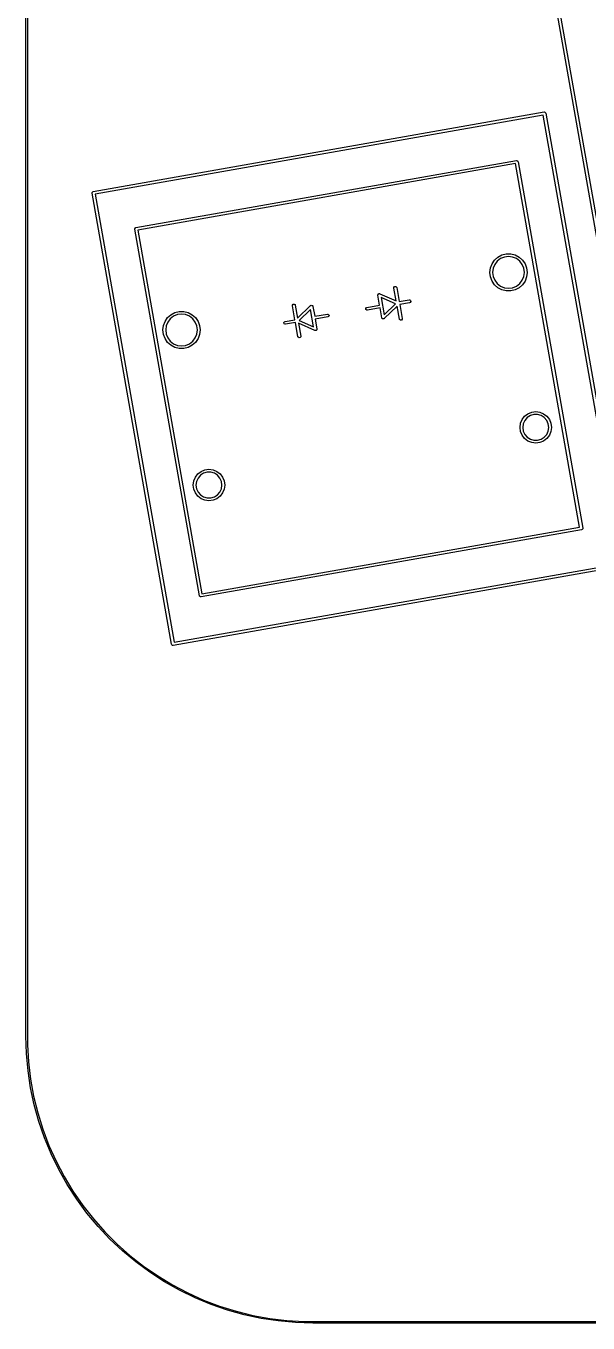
# Model space of a CAD drawing. Extents: x 66 to 221, y -158 to -58.
# Drawn here: x 65.97 to 85.62, y -131.6 to -86.28 of the extents above; entities that cross this region are included whole.
import ezdxf

# ---------------------------------------------------------------- set-up
doc = ezdxf.new("R2010")
doc.units = 0
doc.layers.add('BLACK', color=7, linetype='CONTINUOUS')

msp = doc.modelspace()

# ---------------------------------------------------------------- linework, layer by layer
at = {"layer": 'BLACK', "linetype": 'CONTINUOUS'}
for p, q in [((65.975, -121.574927), (65.975, -68)), ((66.025, -68), (66.025, -121.574927)), ((87.093749, -100.33417), (84.315378, -84.577246)), ((84.42554, -84.610394), (87.186238, -100.267091)), ((68.326187, -92.069336), (84.083112, -89.290966)), ((84.051544, -89.399874), (68.395791, -92.160406)), ((86.812241, -105.05657), (84.051544, -89.399874)), ((84.083112, -89.290966), (84.102616, -89.291391)), ((84.102616, -89.291391), (84.104394, -89.292636)), ((84.104394, -89.292636), (84.105614, -89.292663)), ((84.105614, -89.292663), (84.136962, -89.314613)), ((84.136962, -89.314613), (84.144032, -89.332796)), ((84.144032, -89.332796), (86.922403, -105.089719)), ((69.817669, -93.329487), (83.112573, -90.985237)), ((83.112573, -90.985237), (83.132078, -90.985662)), ((83.132078, -90.985662), (83.133858, -90.986908)), ((83.133858, -90.986908), (83.135078, -90.986935)), ((83.135078, -90.986935), (83.166426, -91.008885)), ((83.166426, -91.008885), (83.173496, -91.027068)), ((83.173496, -91.027068), (85.43092, -103.82957)), ((83.081006, -91.094146), (69.887274, -93.420555)), ((85.320759, -103.79642), (83.081006, -91.094146)), ((68.285629, -92.127258), (68.286054, -92.107754)), ((71.064, -107.884182), (68.285629, -92.127258)), ((68.286054, -92.107754), (68.308004, -92.076406)), ((68.308004, -92.076406), (68.326187, -92.069336)), ((68.395791, -92.160406), (71.156489, -107.817103)), ((69.777536, -93.367905), (69.799486, -93.336557)), ((69.799486, -93.336557), (69.817669, -93.329487)), ((69.777111, -93.387409), (69.777536, -93.367905)), ((72.034537, -106.18991), (69.777111, -93.387409)), ((69.887274, -93.420555), (72.127025, -106.122831)), ((82.609374, -94.285984), (82.761519, -94.248483)), ((82.761519, -94.248483), (82.918217, -94.248483)), ((82.918217, -94.248483), (83.070362, -94.285984)), ((82.208755, -94.73819), (82.264321, -94.591674)), ((82.264321, -94.591674), (82.353335, -94.462715)), ((82.359443, -94.616372), (82.304024, -94.750166)), ((82.353335, -94.462715), (82.470625, -94.358805)), ((82.447603, -94.50148), (82.359443, -94.616372)), ((82.562495, -94.41332), (82.447603, -94.50148)), ((82.470625, -94.358805), (82.609374, -94.285984)), ((82.696289, -94.357901), (82.562495, -94.41332)), ((82.839868, -94.338998), (82.696289, -94.357901)), ((82.983447, -94.357901), (82.839868, -94.338998)), ((83.117242, -94.41332), (82.983447, -94.357901)), ((83.070362, -94.285984), (83.209111, -94.358805)), ((83.232133, -94.50148), (83.117242, -94.41332)), ((83.209111, -94.358805), (83.326401, -94.462715)), ((83.320293, -94.616372), (83.232133, -94.50148)), ((83.375712, -94.750166), (83.320293, -94.616372)), ((83.326401, -94.462715), (83.415415, -94.591674)), ((83.415415, -94.591674), (83.470981, -94.73819)), ((82.189867, -94.893745), (82.208755, -94.73819)), ((82.208755, -95.0493), (82.189867, -94.893745)), ((82.264321, -95.195816), (82.208755, -95.0493)), ((82.304024, -94.750166), (82.285121, -94.893745)), ((82.285121, -94.893745), (82.304024, -95.037324)), ((82.304024, -95.037324), (82.359443, -95.171119)), ((83.320293, -95.171119), (83.375712, -95.037324)), ((83.394615, -94.893745), (83.375712, -94.750166)), ((83.375712, -95.037324), (83.394615, -94.893745)), ((83.470981, -95.0493), (83.415415, -95.195816)), ((83.470981, -94.73819), (83.489869, -94.893745)), ((83.489869, -94.893745), (83.470981, -95.0493)), ((78.836324, -95.440956), (78.836749, -95.421452)), ((78.915606, -95.890594), (78.836324, -95.440956)), ((78.836749, -95.421452), (78.858699, -95.390104)), ((78.858699, -95.390104), (78.896386, -95.383459)), ((78.896386, -95.383459), (78.927734, -95.405409)), ((78.927734, -95.405409), (78.934804, -95.423592)), ((78.934804, -95.423592), (79.021627, -95.915995)), ((82.353335, -95.324775), (82.264321, -95.195816)), ((82.470625, -95.428685), (82.353335, -95.324775)), ((82.359443, -95.171119), (82.447603, -95.28601)), ((82.447603, -95.28601), (82.562494, -95.37417)), ((82.609374, -95.501506), (82.470625, -95.428685)), ((82.562494, -95.37417), (82.696289, -95.429589)), ((82.761519, -95.539007), (82.609374, -95.501506)), ((82.696289, -95.429589), (82.839868, -95.448492)), ((82.918217, -95.539007), (82.761519, -95.539007)), ((82.839868, -95.448492), (82.983447, -95.429589)), ((83.070362, -95.501506), (82.918217, -95.539007)), ((82.983447, -95.429589), (83.117242, -95.37417)), ((83.209111, -95.428685), (83.070362, -95.501506)), ((83.117242, -95.37417), (83.232133, -95.28601)), ((83.326401, -95.324775), (83.209111, -95.428685)), ((83.232133, -95.28601), (83.320293, -95.171119)), ((83.415415, -95.195816), (83.326401, -95.324775)), ((75.289225, -96.056906), (75.28965, -96.037402)), ((75.376049, -96.54931), (75.289225, -96.056906)), ((75.28965, -96.037402), (75.3116, -96.006054)), ((75.3116, -96.006054), (75.349287, -95.999409)), ((75.349287, -95.999409), (75.380635, -96.021359)), ((75.380635, -96.021359), (75.387705, -96.039542)), ((75.387705, -96.039542), (75.466988, -96.489179)), ((75.466988, -96.489179), (75.92086, -96.055601)), ((75.92086, -96.055601), (75.927096, -96.051637)), ((75.927096, -96.051637), (75.928533, -96.049585)), ((75.928533, -96.049585), (75.931012, -96.049147)), ((75.931012, -96.049147), (75.937324, -96.045136)), ((75.937324, -96.045136), (75.951877, -96.045468)), ((75.951877, -96.045468), (75.96622, -96.04294)), ((75.96622, -96.04294), (75.970437, -96.045893)), ((75.970437, -96.045893), (75.975583, -96.046011)), ((75.975583, -96.046011), (75.985638, -96.056536)), ((75.985638, -96.056536), (75.997568, -96.06489)), ((75.997568, -96.06489), (76.000279, -96.071862)), ((77.889099, -96.115692), (78.332262, -96.03755)), ((78.270737, -95.683144), (78.271748, -95.680839)), ((78.271646, -95.685476), (78.270737, -95.683144)), ((78.271486, -95.692865), (78.271646, -95.685476)), ((78.332262, -96.03755), (78.271486, -95.692865)), ((78.271748, -95.680839), (78.271911, -95.673361)), ((78.271911, -95.673361), (78.280263, -95.661432)), ((78.280263, -95.661432), (78.286113, -95.648101)), ((78.286113, -95.648101), (78.290907, -95.64623)), ((78.290907, -95.64623), (78.293861, -95.642013)), ((78.293861, -95.642013), (78.308203, -95.639484)), ((78.308203, -95.639484), (78.321765, -95.634194)), ((78.321765, -95.634194), (78.329069, -95.635805)), ((78.329069, -95.635805), (78.331548, -95.635368)), ((78.331548, -95.635368), (78.333599, -95.636804)), ((78.333599, -95.636804), (78.340815, -95.638396)), ((78.340815, -95.638396), (78.915606, -95.890594)), ((78.8923, -95.98957), (78.386189, -95.767507)), ((78.386189, -95.767507), (78.49266, -96.371342)), ((78.49266, -96.371342), (78.8923, -95.98957)), ((79.021627, -95.915995), (79.36631, -95.855219)), ((79.383675, -95.953699), (79.038992, -96.014475)), ((79.038992, -96.014475), (79.125817, -96.506881)), ((79.36631, -95.855219), (79.385814, -95.855644)), ((79.401857, -95.946629), (79.383675, -95.953699)), ((79.385814, -95.855644), (79.417162, -95.877594)), ((79.423807, -95.915281), (79.401857, -95.946629)), ((79.417162, -95.877594), (79.423807, -95.915281)), ((70.837553, -96.60472), (70.926567, -96.475761)), ((70.926567, -96.475761), (71.043857, -96.371851)), ((71.020835, -96.514526), (70.932675, -96.629418)), ((71.135727, -96.426366), (71.020835, -96.514526)), ((71.043857, -96.371851), (71.182606, -96.29903)), ((71.269521, -96.370947), (71.135727, -96.426366)), ((71.182606, -96.29903), (71.334751, -96.261529)), ((71.4131, -96.352044), (71.269521, -96.370947)), ((71.334751, -96.261529), (71.491449, -96.261529)), ((71.556679, -96.370947), (71.4131, -96.352044)), ((71.491449, -96.261529), (71.643594, -96.29903)), ((71.690474, -96.426366), (71.556679, -96.370947)), ((71.643594, -96.29903), (71.782343, -96.371851)), ((71.805365, -96.514526), (71.690474, -96.426366)), ((71.782343, -96.371851), (71.899633, -96.475761)), ((71.893525, -96.629418), (71.805365, -96.514526)), ((71.899633, -96.475761), (71.988647, -96.60472)), ((75.922381, -96.192444), (75.522741, -96.574215)), ((76.028853, -96.796277), (75.922381, -96.192444)), ((76.000279, -96.071862), (76.002017, -96.073682)), ((76.002017, -96.073682), (76.001959, -96.076184)), ((76.001959, -96.076184), (76.004638, -96.083073)), ((76.004638, -96.083073), (76.065415, -96.427757)), ((76.065415, -96.427757), (76.508579, -96.349615)), ((76.525944, -96.448095), (76.08278, -96.526237)), ((76.508579, -96.349615), (76.528083, -96.35004)), ((76.544127, -96.441025), (76.525944, -96.448095)), ((76.528083, -96.35004), (76.559431, -96.37199)), ((76.566077, -96.409677), (76.544127, -96.441025)), ((76.559431, -96.37199), (76.566077, -96.409677)), ((77.848966, -96.15411), (77.870916, -96.122762)), ((77.855611, -96.191797), (77.848966, -96.15411)), ((77.886959, -96.213747), (77.855611, -96.191797)), ((77.870916, -96.122762), (77.889099, -96.115692)), ((77.906463, -96.214172), (77.886959, -96.213747)), ((78.349627, -96.13603), (77.906463, -96.214172)), ((78.410404, -96.480714), (78.349627, -96.13603)), ((78.413082, -96.487601), (78.410404, -96.480714)), ((78.413025, -96.490104), (78.413082, -96.487601)), ((78.414762, -96.491922), (78.413025, -96.490104)), ((78.417474, -96.498896), (78.414762, -96.491922)), ((78.429403, -96.507249), (78.417474, -96.498896)), ((78.439459, -96.517775), (78.429403, -96.507249)), ((78.444604, -96.517892), (78.439459, -96.517775)), ((78.448822, -96.520846), (78.444604, -96.517892)), ((78.463164, -96.518317), (78.448822, -96.520846)), ((78.477717, -96.51865), (78.463164, -96.518317)), ((78.484028, -96.514638), (78.477717, -96.51865)), ((78.486509, -96.514201), (78.484028, -96.514638)), ((78.487946, -96.512148), (78.486509, -96.514201)), ((78.494182, -96.508185), (78.487946, -96.512148)), ((78.948053, -96.074607), (78.494182, -96.508185)), ((79.027337, -96.524246), (78.948053, -96.074607)), ((79.125817, -96.506881), (79.125392, -96.526385)), ((70.763099, -96.906791), (70.781987, -96.751236)), ((70.781987, -97.062346), (70.763099, -96.906791)), ((70.781987, -96.751236), (70.837553, -96.60472)), ((70.877256, -96.763212), (70.858353, -96.906791)), ((70.858353, -96.906791), (70.877256, -97.05037)), ((70.932675, -96.629418), (70.877256, -96.763212)), ((71.948944, -96.763212), (71.893525, -96.629418)), ((71.967847, -96.906791), (71.948944, -96.763212)), ((71.948944, -97.05037), (71.967847, -96.906791)), ((71.988647, -96.60472), (72.044213, -96.751236)), ((72.044213, -96.751236), (72.063101, -96.906791)), ((72.063101, -96.906791), (72.044213, -97.062346)), ((74.991235, -96.648505), (75.013185, -96.617157)), ((74.99788, -96.686192), (74.991235, -96.648505)), ((75.029228, -96.708142), (74.99788, -96.686192)), ((75.013185, -96.617157), (75.031368, -96.610087)), ((75.048732, -96.708567), (75.029228, -96.708142)), ((75.031368, -96.610087), (75.376049, -96.54931)), ((75.393414, -96.64779), (75.048732, -96.708567)), ((75.480239, -97.140195), (75.393414, -96.64779)), ((76.074227, -96.925389), (75.499435, -96.673192)), ((75.499435, -96.673192), (75.578719, -97.12283)), ((75.522741, -96.574215), (76.028853, -96.796277)), ((76.081443, -96.92698), (76.074227, -96.925389)), ((76.083495, -96.928417), (76.081443, -96.92698)), ((76.08278, -96.526237), (76.143557, -96.87092)), ((76.085973, -96.927979), (76.083495, -96.928417)), ((76.093278, -96.929591), (76.085973, -96.927979)), ((76.106839, -96.9243), (76.093278, -96.929591)), ((76.121182, -96.921772), (76.106839, -96.9243)), ((76.124135, -96.917554), (76.121182, -96.921772)), ((76.12893, -96.915684), (76.124135, -96.917554)), ((76.134779, -96.902352), (76.12893, -96.915684)), ((76.143132, -96.890424), (76.134779, -96.902352)), ((76.143294, -96.882945), (76.143132, -96.890424)), ((76.144306, -96.880641), (76.143294, -96.882945)), ((76.143557, -96.87092), (76.143396, -96.878308)), ((76.143396, -96.878308), (76.144306, -96.880641)), ((79.034407, -96.542428), (79.027337, -96.524246)), ((79.065755, -96.564378), (79.034407, -96.542428)), ((79.103442, -96.557733), (79.065755, -96.564378)), ((79.125392, -96.526385), (79.103442, -96.557733)), ((70.837553, -97.208862), (70.781987, -97.062346)), ((70.926567, -97.337821), (70.837553, -97.208862)), ((70.877256, -97.05037), (70.932675, -97.184165)), ((71.043857, -97.441731), (70.926567, -97.337821)), ((70.932675, -97.184165), (71.020835, -97.299056)), ((71.020835, -97.299056), (71.135726, -97.387216)), ((71.135726, -97.387216), (71.269521, -97.442635)), ((71.556679, -97.442635), (71.690474, -97.387216)), ((71.690474, -97.387216), (71.805365, -97.299056)), ((71.899633, -97.337821), (71.782343, -97.441731)), ((71.805365, -97.299056), (71.893525, -97.184165)), ((71.893525, -97.184165), (71.948944, -97.05037)), ((71.988647, -97.208862), (71.899633, -97.337821)), ((72.044213, -97.062346), (71.988647, -97.208862)), ((75.487309, -97.158377), (75.480239, -97.140195)), ((75.518657, -97.180327), (75.487309, -97.158377)), ((75.556344, -97.173682), (75.518657, -97.180327)), ((75.578294, -97.142334), (75.556344, -97.173682)), ((75.578719, -97.12283), (75.578294, -97.142334)), ((71.182606, -97.514552), (71.043857, -97.441731)), ((71.334751, -97.552053), (71.182606, -97.514552)), ((71.269521, -97.442635), (71.4131, -97.461538)), ((71.491449, -97.552053), (71.334751, -97.552053)), ((71.4131, -97.461538), (71.556679, -97.442635)), ((71.643594, -97.514552), (71.491449, -97.552053)), ((71.782343, -97.441731), (71.643594, -97.514552)), ((83.260675, -100.166564), (83.31562, -100.033914)), ((83.31562, -100.033914), (83.403025, -99.920005)), ((83.409477, -100.063124), (83.355723, -100.180831)), ((83.403025, -99.920005), (83.516934, -99.8326)), ((83.494217, -99.96533), (83.409477, -100.063124)), ((83.603075, -99.895371), (83.494217, -99.96533)), ((83.516934, -99.8326), (83.649584, -99.777655)), ((83.727234, -99.858914), (83.603075, -99.895371)), ((83.649584, -99.777655), (83.791934, -99.758914)), ((83.856634, -99.858914), (83.727234, -99.858914)), ((83.791934, -99.758914), (83.934284, -99.777655)), ((83.980793, -99.895371), (83.856634, -99.858914)), ((83.934284, -99.777655), (84.066934, -99.8326)), ((84.089651, -99.96533), (83.980793, -99.895371)), ((84.066934, -99.8326), (84.180843, -99.920005)), ((84.174391, -100.063124), (84.089651, -99.96533)), ((84.228145, -100.180831), (84.174391, -100.063124)), ((84.180843, -99.920005), (84.268248, -100.033914)), ((84.268248, -100.033914), (84.323193, -100.166564)), ((83.241934, -100.308914), (83.260675, -100.166564)), ((83.260675, -100.451264), (83.241934, -100.308914)), ((83.31562, -100.583914), (83.260675, -100.451264)), ((83.403025, -100.697823), (83.31562, -100.583914)), ((83.355723, -100.180831), (83.337307, -100.308914)), ((83.337307, -100.308914), (83.355723, -100.436997)), ((83.355723, -100.436997), (83.409477, -100.554704)), ((83.409477, -100.554704), (83.494217, -100.652498)), ((84.089651, -100.652498), (84.174391, -100.554704)), ((84.174391, -100.554704), (84.228145, -100.436997)), ((84.268248, -100.583914), (84.180843, -100.697823)), ((84.246561, -100.308914), (84.228145, -100.180831)), ((84.228145, -100.436997), (84.246561, -100.308914)), ((84.323193, -100.451264), (84.268248, -100.583914)), ((84.323193, -100.166564), (84.341934, -100.308914)), ((84.341934, -100.308914), (84.323193, -100.451264)), ((83.516934, -100.785228), (83.403025, -100.697823)), ((83.494217, -100.652498), (83.603075, -100.722457)), ((83.649584, -100.840173), (83.516934, -100.785228)), ((83.603075, -100.722457), (83.727234, -100.758914)), ((83.791934, -100.858914), (83.649584, -100.840173)), ((83.727234, -100.758914), (83.856634, -100.758914)), ((83.934284, -100.840173), (83.791934, -100.858914)), ((83.856634, -100.758914), (83.980793, -100.722457)), ((84.066934, -100.785228), (83.934284, -100.840173)), ((83.980793, -100.722457), (84.089651, -100.652498)), ((84.180843, -100.697823), (84.066934, -100.785228)), ((71.894851, -102.049506), (71.982256, -101.935597)), ((71.982256, -101.935597), (72.096165, -101.848192)), ((72.182306, -101.910963), (72.073447, -101.980922)), ((72.096165, -101.848192), (72.228814, -101.793247)), ((72.306464, -101.874506), (72.182306, -101.910963)), ((72.228814, -101.793247), (72.371164, -101.774506)), ((72.435864, -101.874506), (72.306464, -101.874506)), ((72.371164, -101.774506), (72.513514, -101.793247)), ((72.560022, -101.910963), (72.435864, -101.874506)), ((72.513514, -101.793247), (72.646164, -101.848192)), ((72.668881, -101.980922), (72.560022, -101.910963)), ((72.646164, -101.848192), (72.760072, -101.935597)), ((72.760072, -101.935597), (72.847477, -102.049506)), ((71.821165, -102.324505), (71.839906, -102.182155)), ((71.839906, -102.466855), (71.821165, -102.324505)), ((71.839906, -102.182155), (71.894851, -102.049506)), ((71.934954, -102.196422), (71.916538, -102.324505)), ((71.916538, -102.324505), (71.934954, -102.452588)), ((71.988708, -102.078716), (71.934954, -102.196422)), ((72.073447, -101.980922), (71.988708, -102.078716)), ((72.75362, -102.078716), (72.668881, -101.980922)), ((72.807374, -102.196422), (72.75362, -102.078716)), ((72.82579, -102.324505), (72.807374, -102.196422)), ((72.807374, -102.452588), (72.82579, -102.324505)), ((72.847477, -102.049506), (72.902422, -102.182155)), ((72.902422, -102.182155), (72.921163, -102.324505)), ((72.921163, -102.324505), (72.902422, -102.466855)), ((71.894851, -102.599505), (71.839906, -102.466855)), ((71.982256, -102.713413), (71.894851, -102.599505)), ((71.934954, -102.452588), (71.988708, -102.570294)), ((72.096164, -102.800818), (71.982256, -102.713413)), ((71.988708, -102.570294), (72.073447, -102.668088)), ((72.073447, -102.668088), (72.182306, -102.738047)), ((72.228814, -102.855763), (72.096164, -102.800818)), ((72.182306, -102.738047), (72.306464, -102.774504)), ((72.371164, -102.874504), (72.228814, -102.855763)), ((72.306464, -102.774504), (72.435864, -102.774504)), ((72.513514, -102.855763), (72.371164, -102.874504)), ((72.435864, -102.774504), (72.560022, -102.738047)), ((72.646164, -102.800818), (72.513514, -102.855763)), ((72.560022, -102.738047), (72.668881, -102.668088)), ((72.760072, -102.713413), (72.646164, -102.800818)), ((72.668881, -102.668088), (72.75362, -102.570294)), ((72.75362, -102.570294), (72.807374, -102.452588)), ((72.847477, -102.599505), (72.760072, -102.713413)), ((72.902422, -102.466855), (72.847477, -102.599505)), ((85.390362, -103.887492), (72.095458, -106.23174)), ((72.127025, -106.122831), (85.320759, -103.79642)), ((85.408545, -103.880422), (85.390362, -103.887492)), ((85.430495, -103.849074), (85.408545, -103.880422)), ((85.43092, -103.82957), (85.430495, -103.849074)), ((71.156489, -107.817103), (86.812241, -105.05657)), ((86.881845, -105.147641), (71.124922, -107.926012)), ((72.041607, -106.208093), (72.034537, -106.18991)), ((72.072955, -106.230043), (72.041607, -106.208093)), ((72.074175, -106.230069), (72.072955, -106.230043)), ((72.075954, -106.231315), (72.074175, -106.230069)), ((72.095458, -106.23174), (72.075954, -106.231315)), ((71.07107, -107.902365), (71.064, -107.884182)), ((71.102418, -107.924315), (71.07107, -107.902365)), ((71.103639, -107.924341), (71.102418, -107.924315)), ((71.105418, -107.925587), (71.103639, -107.924341)), ((71.124922, -107.926012), (71.105418, -107.925587)), ((65.993265, -122.180222), (65.974973, -121.574927)), ((65.974973, -121.574927), (65.975, -121.574927)), ((66.025, -121.574927), (66.024973, -121.575062)), ((66.024973, -121.575062), (66.024974, -121.87634)), ((66.024974, -121.87634), (66.061373, -122.478066)), ((66.04807, -122.783308), (65.993265, -122.180222)), ((66.139188, -123.381985), (66.04807, -122.783308)), ((66.061373, -122.478066), (66.134037, -123.076497)), ((66.134037, -123.076497), (66.242701, -123.669448)), ((66.266288, -123.974068), (66.139188, -123.381985)), ((66.242701, -123.669448), (66.386968, -124.254757)), ((66.428904, -124.557397), (66.266288, -123.974068)), ((66.386968, -124.254757), (66.566312, -124.830287)), ((66.626444, -125.129843), (66.428904, -124.557397)), ((66.566312, -124.830287), (66.780078, -125.393939)), ((66.858188, -125.689317), (66.626444, -125.129843)), ((66.780078, -125.393939), (67.027487, -125.943655)), ((67.123288, -126.233779), (66.858188, -125.689317)), ((67.027487, -125.943655), (67.307635, -126.47743)), ((67.420779, -126.761241), (67.123288, -126.233779)), ((67.307635, -126.47743), (67.6195, -126.993317)), ((67.749574, -127.269778), (67.420779, -126.761241)), ((67.6195, -126.993317), (67.961946, -127.489433)), ((68.108474, -127.757536), (67.749574, -127.269778)), ((67.961946, -127.489433), (68.33372, -127.963967)), ((68.496169, -128.222733), (68.108474, -127.757536)), ((68.33372, -127.963967), (68.733469, -128.415188)), ((68.911245, -128.663674), (68.496169, -128.222733)), ((68.733469, -128.415188), (69.159732, -128.84145)), ((69.352187, -129.078749), (68.911245, -128.663674)), ((69.159732, -128.84145), (69.610954, -129.241197)), ((69.817386, -129.466443), (69.352187, -129.078749)), ((69.610954, -129.241197), (70.085489, -129.61297)), ((70.305144, -129.825341), (69.817386, -129.466443)), ((70.085489, -129.61297), (70.581605, -129.955414)), ((70.813682, -130.154135), (70.305144, -129.825341)), ((70.581605, -129.955414), (71.097493, -130.267278)), ((71.341145, -130.451624), (70.813682, -130.154135)), ((71.097493, -130.267278), (71.631269, -130.547425)), ((71.885607, -130.716724), (71.341145, -130.451624)), ((71.631269, -130.547425), (72.180986, -130.794832)), ((72.445082, -130.948465), (71.885607, -130.716724)), ((72.180986, -130.794832), (72.744639, -131.008597)), ((73.017529, -131.146004), (72.445082, -130.948465)), ((72.744639, -131.008597), (73.320169, -131.187939)), ((73.600858, -131.308619), (73.017529, -131.146004)), ((73.320169, -131.187939), (73.905478, -131.332205)), ((74.192941, -131.435717), (73.600858, -131.308619)), ((73.905478, -131.332205), (74.49843, -131.440867)), ((74.791619, -131.526834), (74.192941, -131.435717)), ((74.49843, -131.440867), (75.096861, -131.51353)), ((75.394705, -131.581637), (74.791619, -131.526834)), ((75.096861, -131.51353), (75.698587, -131.549927)), ((76, -131.599927), (75.394705, -131.581637)), ((75.698587, -131.549927), (76, -131.549927)), ((76, -131.549927), (125, -131.549927)), ((125, -131.599927), (76, -131.599927))]:
    msp.add_line(p, q, dxfattribs=at)

doc.saveas('drawing.dxf')
